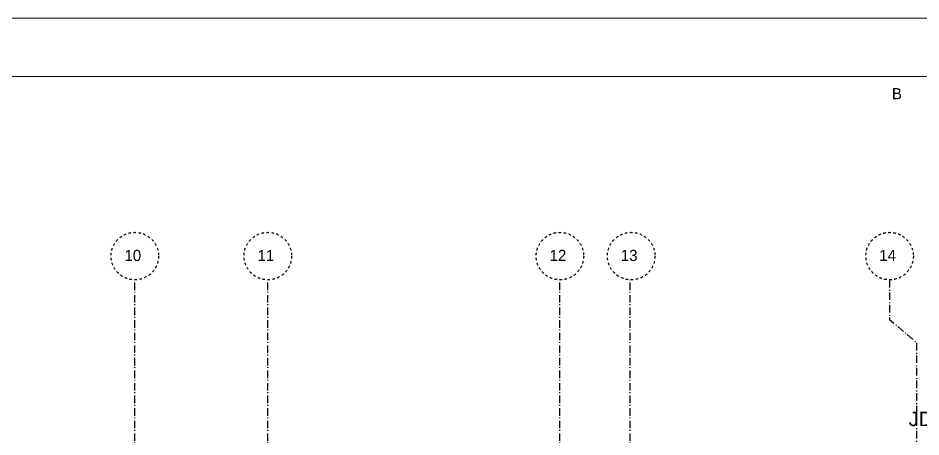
# Model space of a CAD drawing. Header units: centimetres. Extents: x 2452 to 16512, y -4226 to 6371.
# Drawn here: x 7911 to 9811, y 5490 to 6371 of the extents above; entities that cross this region are included whole.
import ezdxf

# ---------------------------------------------------------------- set-up
doc = ezdxf.new("R2010")
doc.units = ezdxf.units.CM
doc.linetypes.add('Style de ligne -6', pattern=[1.04164, 0.625, -0.20828, 0.06943, -0.13893])
doc.linetypes.add('VW-01', pattern=[0.41656, 0.20828, -0.20828])
doc.layers.add('B Général', color=252, linetype='Continuous')
doc.layers.add('C ANNOTATIONS-texte', color=252, linetype='Continuous')
doc.layers.add('prlm-ZCARTOUCHE', color=7, linetype='Continuous', lineweight=13)
doc.styles.add('Arial', font='arial.ttf')
doc.styles.add('Eurostile', font='Eurosti.TTF')

# ---------------------------------------------------------------- blocks, each defined once
blk = doc.blocks.new('Groupe-112-1')
at = {"layer": 'B Général', "insert": (2119.8, 1083.5), "char_height": 30.3, "attachment_point": 1, "line_spacing_factor": 0.959385, "style": 'Arial'}
blk.add_mtext('JD', dxfattribs=at)

msp = doc.modelspace()

# ---------------------------------------------------------------- linework, layer by layer
at = {"layer": 'B Général', "linetype": 'Style de ligne -6', "ltscale": 25.4}
for p, q in [((8156.48, 3285.39), (8156.48, 5820.39)), ((8436.48, 3285.39), (8436.48, 5820.39)), ((9051.48, 3285.39), (9051.48, 5820.39)), ((9199.48, 3285.39), (9199.48, 5820.39))]:
    msp.add_line(p, q, dxfattribs=at)
at = {"layer": 'B Général', "linetype": 'Style de ligne -6', "ltscale": 25.4, "flags": 128}
msp.add_lwpolyline([(9745.56, 5820.39), (9745.56, 5736.89), (9802.48, 5687.89), (9802.48, 3085.39)], dxfattribs=at)
at = {"layer": 'B Général', "linetype": 'VW-01', "ltscale": 25.4}
for centre in [(8156.48, 5870.39), (8436.48, 5870.39), (9051.48, 5870.39), (9201.48, 5870.39), (9745.56, 5870.39)]:
    msp.add_circle(centre, 50, dxfattribs=at)
at = {"layer": 'prlm-ZCARTOUCHE', "ltscale": 25}
for points in [[(2451.72, 6371.43), (16512.26, 6371.43), (16512.26, -4226.46), (2451.72, -4226.46)], [(2575.05, 6248.2), (16413.59, 6248.2), (16413.59, -4103.23), (2575.05, -4103.23)]]:
    msp.add_lwpolyline(points, close=True, dxfattribs=at)

# ---------------------------------------------------------------- block references
at = {"layer": 'B Général'}
msp.add_blockref('Groupe-112-1', (7665.81, 4459.32), dxfattribs=at)

# ---------------------------------------------------------------- texts
at = {"layer": 'B Général', "char_height": 23.53, "attachment_point": 1, "line_spacing_factor": 0.894142, "style": 'Eurostile'}
for s, insert in [('10', (8134.83, 5883.51)), ('11', (8414.83, 5883.51)), ('12', (9029.83, 5883.51)), ('13', (9179.83, 5883.51)), ('14', (9723.91, 5883.51))]:
    msp.add_mtext(s, dxfattribs=dict(at, insert=insert))
at = {"layer": 'C ANNOTATIONS-texte', "insert": (9750.34, 6224.07), "char_height": 23.53, "attachment_point": 1, "line_spacing_factor": 0.894142, "style": 'Eurostile'}
msp.add_mtext('B', dxfattribs=at)

doc.saveas('drawing.dxf')
